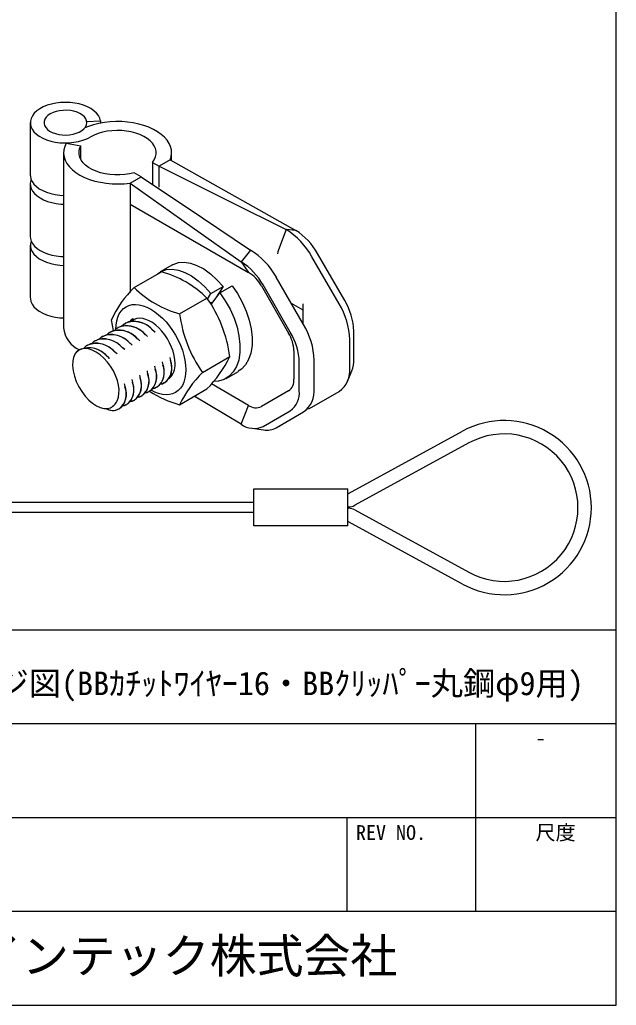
# Model space of a CAD drawing. Units: millimetres on the paper. Extents: x -142 to 140, y -98 to 97.
# Drawn here: x 95.1 to 139.6, y -97.6 to -24 of the extents above; entities that cross this region are included whole.
import ezdxf
from ezdxf.enums import TextEntityAlignment as Align

# ---------------------------------------------------------------- set-up
doc = ezdxf.new("R2010")
doc.units = ezdxf.units.MM
doc.layers.add('0-0_文字･図枠･寸法', color=7, linetype='Continuous')
doc.layers.add('0-4_BBクリッパー', color=7, linetype='Continuous')
doc.styles.add('ＭＳ ゴシック', font='')
doc.styles.get('ＭＳ ゴシック').set_extended_font_data('MS Gothic')

msp = doc.modelspace()

# ---------------------------------------------------------------- linework, layer by layer
at = {"layer": '0-0_文字･図枠･寸法'}
for p, q in [((139.56, -25.366), (139.56, 97.384)), ((139.56, -97.616), (139.56, -25.366)), ((139.56, -76.616), (61.06, -76.616)), ((129.06, -76.616), (129.06, -90.616)), ((139.56, -83.616), (61.06, -83.616)), ((119.46, -83.616), (119.46, -90.616)), ((139.56, -90.616), (29.56, -90.616)), ((-142.44, -97.616), (139.56, -97.616))]:
    msp.add_line(p, q, dxfattribs=at)
msp.add_lwpolyline([(139.56, -69.616), (29.56, -69.616), (29.56, -97.616)], dxfattribs=at)
at = {"layer": '0-4_BBクリッパー'}
for p, q in [((100.06, -31.651), (101.08, -31.6)), ((101.08, -31.6), (101.08, -31.771)), ((95.843, -31.732), (95.843, -35.651)), ((99.932, -32.101), (99.932, -32.119)), ((100.054, -32.937), (100.321, -32.803)), ((98.524, -33.259), (99.619, -33.465)), ((99.619, -34.492), (99.619, -33.465)), ((98.326, -33.978), (98.326, -47.041)), ((106.279, -34.518), (105.464, -34.988)), ((106.279, -34.518), (115.644, -39.777)), ((106.389, -34.58), (106.389, -33.978)), ((104.956, -34.695), (104.956, -36.341)), ((104.956, -34.695), (105.464, -34.988)), ((105.464, -36.556), (105.464, -34.988)), ((103.293, -36.242), (104.107, -35.772)), ((104.107, -35.772), (103.599, -35.478)), ((95.843, -36.304), (95.843, -40.222)), ((103.293, -36.242), (103.293, -37.809)), ((103.293, -37.809), (103.293, -44.38)), ((103.293, -37.809), (112.122, -42.907)), ((114.938, -39.714), (114.355, -41.218)), ((115.644, -39.777), (114.938, -39.714)), ((95.843, -40.876), (95.843, -44.794)), ((112.279, -41.249), (111.574, -42.126)), ((118.887, -45.255), (116.858, -41.74)), ((119.305, -45.014), (117.275, -41.499)), ((106.447, -42.35), (105.543, -42.872)), ((111.574, -42.126), (112.122, -42.907)), ((103.59, -44.036), (105.627, -42.86)), ((116.228, -46.79), (114.199, -43.275)), ((109.32, -44.494), (110.225, -43.972)), ((110.225, -43.972), (109.698, -44.82)), ((113.082, -43.92), (115.112, -47.435)), ((115.235, -47.364), (113.205, -43.849)), ((106.986, -45.996), (109.023, -44.821)), ((109.07, -44.896), (109.32, -44.494)), ((109.329, -45.304), (109.993, -44.433)), ((109.97, -44.463), (109.94, -44.431)), ((109.488, -45.095), (109.275, -45.218)), ((116.21, -45.741), (115.328, -45.232)), ((116.21, -46.76), (116.21, -45.251)), ((102.044, -47.257), (101.892, -46.452)), ((102.376, -47.024), (102.367, -47.029)), ((102.941, -46.697), (102.932, -46.702)), ((103.507, -46.371), (103.498, -46.376)), ((101.245, -47.677), (101.236, -47.682)), ((101.81, -47.35), (101.801, -47.355)), ((119.981, -49.394), (119.981, -47.289)), ((100.114, -48.33), (100.104, -48.335)), ((100.679, -48.003), (100.67, -48.008)), ((119.683, -50.036), (119.683, -47.931)), ((99.544, -48.669), (99.273, -48.882)), ((99.539, -48.661), (99.364, -48.79)), ((99.548, -48.656), (99.539, -48.661)), ((99.725, -48.597), (99.66, -48.63)), ((106.282, -49.31), (106.275, -49.267)), ((108.684, -50.373), (110.721, -49.197)), ((115.509, -48.773), (115.509, -50.878)), ((105.15, -49.963), (105.144, -49.92)), ((105.716, -49.637), (105.709, -49.594)), ((115.911, -51.743), (115.911, -49.638)), ((117.023, -51.571), (117.023, -49.466)), ((104.019, -50.617), (104.012, -50.573)), ((104.585, -50.29), (104.578, -50.247)), ((110.462, -50.819), (111.367, -50.297)), ((119.504, -51.052), (119.829, -50.257)), ((102.888, -51.27), (102.881, -51.226)), ((103.454, -50.943), (103.447, -50.9)), ((105.308, -51.471), (105.317, -51.466)), ((105.874, -51.144), (105.883, -51.139)), ((112.122, -52.834), (109.355, -51.236)), ((104.177, -52.124), (104.186, -52.119)), ((104.742, -51.797), (104.752, -51.792)), ((106.986, -52.789), (109.023, -51.613)), ((111.574, -54.248), (108.076, -52.16)), ((115.112, -51.757), (113.082, -52.929)), ((116.858, -52.966), (118.887, -51.794)), ((101.974, -52.901), (102.037, -52.864)), ((102.036, -52.874), (101.98, -52.912)), ((101.988, -52.907), (102.03, -52.895)), ((102.007, -52.896), (102.007, -52.896)), ((103.046, -52.777), (103.055, -52.772)), ((103.611, -52.45), (103.62, -52.445)), ((111.574, -54.248), (112.122, -52.834)), ((102.48, -53.103), (102.489, -53.098)), ((113.205, -54.409), (115.235, -53.238)), ((114.199, -54.501), (116.228, -53.329)), ((112.397, -54.548), (113.247, -54.664)), ((119.572, -59.419), (128.077, -54.764)), ((128.557, -55.641), (120.052, -60.296)), ((112.53, -59.073), (119.53, -59.073)), ((112.53, -61.823), (112.53, -59.073)), ((119.53, -61.823), (119.53, -59.073)), ((119.53, -59.419), (119.572, -59.419)), ((82.703, -60.073), (112.53, -60.073)), ((112.53, -60.823), (82.703, -60.823)), ((119.572, -60.419), (119.53, -60.419)), ((119.53, -60.519), (119.572, -60.519)), ((120.052, -60.642), (128.557, -65.297)), ((119.572, -61.519), (119.53, -61.519)), ((128.077, -66.174), (119.572, -61.519)), ((119.53, -61.823), (112.53, -61.823))]:
    msp.add_line(p, q, dxfattribs=at)
for points in [[(101.08, -31.6), (101.025, -31.398), (100.924, -31.202), (100.777, -31.015), (100.589, -30.842), (100.362, -30.685), (100.1, -30.547), (99.808, -30.43), (99.491, -30.338), (99.156, -30.271), (98.809, -30.23), (98.455, -30.217), (98.101, -30.232), (97.754, -30.274), (97.42, -30.343), (97.105, -30.437), (96.815, -30.555), (96.555, -30.694), (96.331, -30.852), (96.145, -31.027), (96.001, -31.214), (95.903, -31.411), (95.851, -31.613), (95.847, -31.818), (95.891, -32.021), (95.982, -32.219), (96.118, -32.408), (96.298, -32.584), (96.517, -32.745), (96.771, -32.888), (97.057, -33.009), (97.368, -33.107), (97.699, -33.18), (98.045, -33.227), (98.398, -33.246), (98.752, -33.237), (99.101, -33.201), (99.439, -33.139), (99.758, -33.05), (100.054, -32.937)], [(106.279, -34.518), (106.357, -34.271), (106.388, -34.021), (106.373, -33.77), (106.31, -33.521), (106.202, -33.278), (106.049, -33.043), (105.853, -32.819), (105.616, -32.608), (105.342, -32.414), (105.033, -32.237), (104.692, -32.081), (104.325, -31.947), (103.934, -31.836), (103.525, -31.751), (103.103, -31.691), (102.672, -31.658), (102.237, -31.652), (101.804, -31.673), (101.377, -31.721), (100.961, -31.795), (100.562, -31.895), (100.184, -32.018), (99.911, -32.129)], [(104.956, -34.695), (105.092, -34.498), (105.185, -34.294), (105.231, -34.084), (105.231, -33.872), (105.185, -33.662), (105.092, -33.458), (104.955, -33.261), (104.777, -33.077), (104.559, -32.907), (104.305, -32.754), (104.02, -32.621), (103.708, -32.51), (103.374, -32.423), (103.024, -32.361), (102.662, -32.325), (102.296, -32.316), (101.931, -32.334), (101.573, -32.379), (101.227, -32.449), (100.9, -32.545), (100.597, -32.663), (100.321, -32.803)], [(98.524, -33.259), (98.409, -33.51), (98.343, -33.767), (98.327, -34.026), (98.361, -34.284), (98.445, -34.539), (98.578, -34.787), (98.757, -35.025), (98.981, -35.25), (99.247, -35.459), (99.552, -35.65), (99.892, -35.819), (100.262, -35.966), (100.658, -36.089), (101.076, -36.185), (101.509, -36.253), (101.953, -36.294), (102.402, -36.305), (102.85, -36.288), (103.293, -36.242)], [(103.599, -35.478), (103.253, -35.558), (102.892, -35.612), (102.522, -35.638), (102.149, -35.636), (101.78, -35.607), (101.421, -35.55), (101.077, -35.467), (100.755, -35.359), (100.46, -35.228), (100.196, -35.076), (99.968, -34.906), (99.781, -34.72), (99.636, -34.522), (99.538, -34.315), (99.486, -34.102), (99.482, -33.887), (99.527, -33.673), (99.619, -33.465)], [(105.464, -34.988), (110.77, -37.634), (114.938, -39.714)], [(95.843, -35.651), (95.847, -35.736), (95.891, -35.94), (95.982, -36.137), (96.118, -36.326), (96.298, -36.503), (96.517, -36.664), (96.771, -36.807), (97.057, -36.928), (97.368, -37.026), (97.699, -37.099), (98.045, -37.145), (98.326, -37.163)], [(95.905, -35.977), (95.882, -36.044), (95.845, -36.246), (95.855, -36.449), (95.912, -36.649), (96.015, -36.843), (96.162, -37.027), (96.35, -37.199), (96.576, -37.354), (96.836, -37.49), (97.126, -37.606), (97.439, -37.697), (97.771, -37.764), (98.116, -37.805), (98.326, -37.816)], [(104.107, -35.772), (108.683, -38.839), (112.279, -41.249)], [(103.293, -36.242), (107.93, -39.537), (111.574, -42.126)], [(95.843, -40.222), (95.855, -40.367), (95.912, -40.567), (96.015, -40.762), (96.162, -40.946), (96.35, -41.117), (96.576, -41.273), (96.836, -41.409), (97.126, -41.524), (97.439, -41.616), (97.771, -41.683), (98.116, -41.723), (98.326, -41.735)], [(95.905, -40.549), (95.903, -40.554), (95.851, -40.757), (95.847, -40.961), (95.891, -41.164), (95.982, -41.362), (96.118, -41.551), (96.298, -41.728), (96.517, -41.889), (96.771, -42.031), (97.057, -42.153), (97.368, -42.251), (97.699, -42.324), (98.045, -42.37), (98.326, -42.388)], [(114.355, -41.218), (114.31, -41.37), (114.294, -41.514)], [(106.452, -42.356), (106.508, -42.316), (106.899, -42.18), (107.334, -42.147), (107.795, -42.217), (108.278, -42.385), (108.781, -42.654), (109.285, -43.018), (109.772, -43.464), (110.225, -43.972)], [(105.335, -43.029), (105.603, -42.839), (105.994, -42.702), (106.429, -42.67), (106.89, -42.739), (107.373, -42.907), (107.876, -43.176), (108.38, -43.541), (108.867, -43.986), (109.32, -44.494)], [(109.993, -44.433), (110.898, -43.91), (111.297, -44.497), (111.651, -45.136), (111.946, -45.804), (112.17, -46.478), (112.318, -47.132), (112.391, -47.765), (112.384, -48.372), (112.297, -48.93), (112.131, -49.418), (111.896, -49.821), (111.593, -50.14), (111.36, -50.285)], [(95.843, -44.794), (95.847, -44.88), (95.891, -45.083), (95.982, -45.281), (96.118, -45.47), (96.298, -45.647), (96.517, -45.808), (96.771, -45.95), (97.057, -46.072), (97.368, -46.17), (97.699, -46.243), (98.045, -46.289), (98.326, -46.307)], [(109.993, -44.433), (110.392, -45.02), (110.747, -45.658), (111.041, -46.326), (111.265, -47), (111.413, -47.655), (111.486, -48.287), (111.48, -48.894), (111.392, -49.452), (111.226, -49.94), (110.991, -50.343), (110.688, -50.662), (110.318, -50.893), (109.892, -51.024), (109.516, -51.045)], [(102.224, -47.165), (102.24, -46.837), (102.289, -46.532), (102.37, -46.254), (102.482, -46.006), (102.624, -45.792), (102.794, -45.614), (102.989, -45.474), (103.207, -45.375), (103.446, -45.317), (103.703, -45.301), (103.973, -45.328), (104.255, -45.397), (104.543, -45.507), (104.836, -45.657), (105.128, -45.845), (105.417, -46.068), (105.699, -46.324), (105.969, -46.61), (106.226, -46.922), (106.465, -47.255), (106.683, -47.607), (106.878, -47.972), (107.048, -48.345), (107.19, -48.723), (107.302, -49.101), (107.383, -49.472), (107.432, -49.834), (107.448, -50.181), (107.432, -50.51), (107.383, -50.815), (107.302, -51.093), (107.19, -51.341), (107.048, -51.555), (106.878, -51.733), (106.683, -51.873), (106.465, -51.972), (106.226, -52.03), (105.969, -52.046), (105.699, -52.019)], [(106.646, -49.718), (106.629, -49.424), (106.579, -49.116), (106.496, -48.799), (106.382, -48.48), (106.24, -48.165), (106.071, -47.859), (105.88, -47.569), (105.669, -47.298), (105.442, -47.054), (105.204, -46.84), (104.959, -46.66), (104.712, -46.517), (104.468, -46.415), (104.23, -46.354), (104.003, -46.337), (103.792, -46.363), (103.601, -46.433), (103.432, -46.544), (103.425, -46.55)], [(102.372, -47.039), (102.274, -47.089), (102.119, -47.245)], [(102.353, -47.07), (102.257, -47.119), (102.135, -47.242)], [(102.906, -46.888), (102.606, -46.937), (102.421, -47.032)], [(102.938, -46.713), (102.84, -46.763), (102.685, -46.918)], [(102.918, -46.744), (102.823, -46.792), (102.7, -46.916)], [(103.472, -46.561), (103.171, -46.611), (102.986, -46.705)], [(103.504, -46.386), (103.405, -46.436), (103.251, -46.592)], [(103.484, -46.417), (103.389, -46.466), (103.266, -46.589)], [(101.241, -47.692), (101.143, -47.742), (100.988, -47.898)], [(101.222, -47.723), (101.126, -47.772), (101.004, -47.895)], [(101.775, -47.541), (101.475, -47.59), (101.29, -47.684)], [(101.807, -47.366), (101.708, -47.416), (101.554, -47.571)], [(101.787, -47.397), (101.692, -47.445), (101.569, -47.569)], [(102.341, -47.214), (102.04, -47.264), (101.856, -47.358)], [(104.579, -47.688), (104.505, -47.622), (104.429, -47.555)], [(104.586, -47.694), (104.477, -47.589), (104.438, -47.563)], [(105.145, -47.363), (105.072, -47.297), (104.997, -47.23)], [(105.152, -47.367), (105.043, -47.262), (105.003, -47.236)], [(100.11, -48.345), (100.012, -48.395), (99.857, -48.551)], [(100.09, -48.376), (99.995, -48.425), (99.872, -48.548)], [(100.644, -48.194), (100.344, -48.243), (100.159, -48.337)], [(100.676, -48.019), (100.577, -48.069), (100.423, -48.224)], [(100.656, -48.05), (100.561, -48.098), (100.438, -48.222)], [(101.21, -47.867), (100.909, -47.917), (100.725, -48.011)], [(102.884, -48.67), (102.81, -48.603), (102.734, -48.536)], [(102.89, -48.673), (102.781, -48.568), (102.741, -48.542)], [(103.448, -48.342), (103.374, -48.275), (103.298, -48.208)], [(103.455, -48.347), (103.346, -48.242), (103.307, -48.216)], [(104.013, -48.015), (103.939, -47.948), (103.863, -47.881)], [(104.021, -48.02), (103.912, -47.915), (103.872, -47.889)], [(102.413, -52.234), (102.461, -51.956), (102.465, -51.648), (102.423, -51.317), (102.339, -50.974), (102.211, -50.615), (102.044, -50.262), (101.838, -49.918), (101.602, -49.599), (101.342, -49.311), (101.065, -49.064), (100.768, -48.858), (100.471, -48.709), (100.181, -48.622), (99.905, -48.595), (99.633, -48.636)], [(101.759, -49.326), (101.65, -49.221), (101.608, -49.194)], [(101.759, -49.328), (101.685, -49.262), (101.609, -49.194)], [(102.321, -48.999), (102.247, -48.932), (102.171, -48.865)], [(102.324, -49), (102.215, -48.895), (102.175, -48.869)], [(106.317, -49.48), (106.297, -49.383), (106.276, -49.283)], [(99.014, -49.517), (99.001, -49.871), (99.041, -50.253), (99.133, -50.652), (99.275, -51.056), (99.458, -51.441), (99.68, -51.808), (99.929, -52.142), (100.203, -52.437), (100.488, -52.681), (100.78, -52.87), (101.062, -52.997), (101.335, -53.064), (101.589, -53.067), (101.817, -53.007), (101.898, -52.965)], [(105.185, -50.129), (105.164, -50.031), (105.144, -49.931)], [(105.751, -49.805), (105.73, -49.707), (105.71, -49.607)], [(104.052, -50.776), (104.032, -50.678), (104.011, -50.578)], [(104.618, -50.452), (104.598, -50.354), (104.578, -50.255)], [(102.92, -51.426), (102.901, -51.332), (102.881, -51.236)], [(103.486, -51.098), (103.466, -51.001), (103.445, -50.903)], [(104.986, -51.561), (105.135, -51.544), (105.302, -51.461)], [(104.99, -51.556), (105.102, -51.544), (105.262, -51.463)], [(105.333, -51.423), (105.414, -51.383), (105.59, -51.193)], [(105.551, -51.235), (105.701, -51.218), (105.868, -51.134)], [(105.556, -51.23), (105.668, -51.217), (105.828, -51.137)], [(105.898, -51.097), (105.98, -51.056), (106.156, -50.866)], [(103.636, -52.403), (103.717, -52.362), (103.894, -52.172)], [(103.855, -52.214), (104.004, -52.197), (104.171, -52.114)], [(103.859, -52.209), (103.971, -52.197), (104.132, -52.116)], [(104.202, -52.076), (104.283, -52.036), (104.459, -51.846)], [(104.42, -51.888), (104.57, -51.871), (104.737, -51.787)], [(104.425, -51.883), (104.536, -51.87), (104.696, -51.79)], [(104.767, -51.75), (104.848, -51.709), (105.025, -51.519)], [(105.699, -52.019), (105.417, -51.95), (105.128, -51.84), (104.859, -51.703)], [(102.505, -53.056), (102.586, -53.015), (102.762, -52.825)], [(102.728, -52.862), (102.84, -52.85), (102.999, -52.77)], [(102.736, -52.866), (102.873, -52.85), (103.04, -52.767)], [(103.07, -52.729), (103.152, -52.689), (103.328, -52.499)], [(103.289, -52.541), (103.439, -52.524), (103.606, -52.44)], [(103.294, -52.536), (103.405, -52.523), (103.565, -52.443)], [(116.516, -53.103), (116.661, -53.059), (116.858, -52.966)]]:
    msp.add_lwpolyline(points, dxfattribs=at)
msp.add_lwpolyline([(97.335, -31.079), (97.16, -31.199), (97.023, -31.334), (96.927, -31.48), (96.876, -31.634), (96.87, -31.791), (96.91, -31.946), (96.995, -32.094), (97.122, -32.233), (97.288, -32.357), (97.488, -32.463), (97.716, -32.548), (97.966, -32.609), (98.23, -32.645), (98.5, -32.655), (98.77, -32.639), (99.031, -32.596), (99.276, -32.528), (99.498, -32.438), (99.689, -32.327), (99.846, -32.199), (99.963, -32.058), (100.037, -31.907), (100.066, -31.752), (100.048, -31.595), (99.986, -31.443), (99.879, -31.299), (99.732, -31.167), (99.549, -31.052), (99.334, -30.956), (99.094, -30.883), (98.837, -30.834), (98.568, -30.81), (98.297, -30.814), (98.031, -30.843), (97.777, -30.899), (97.543, -30.978)], close=True, dxfattribs=at)
for centre, radius, start, end in [((112.007, -44.413), 5.539, 28.85561, 58.04532), ((113.152, -43.771), 4.708, 28.85562, 58.04532), ((109.348, -45.948), 5.539, 28.85561, 58.04532), ((109.082, -46.121), 4.708, 28.85562, 58.04532), ((103.545, -50.388), 7.81, 45.46392, 74.54145), ((110.657, -45.256), 2.769, 28.85561, 58.04532), ((109.321, -49.868), 8.176, 134.49537, 155.30328), ((108.974, -38.632), 7.628, 225.10876, 254.89661), ((101.168, -50.386), 9.626, 7.09279, 35.31857), ((114.146, -48.12), 5.539, 1.9565, 31.14372), ((115.275, -47.449), 4.708, 1.95652, 31.14371), ((116.539, -44.808), 9.626, 187.09276, 215.3186), ((100.318, -46.859), 2, 185.2096, 246.33207), ((103.039, -48.674), 1.767, 38.90057, 111.84255), ((102.93, -48.893), 2.009, 41.72996, 90.03163), ((103.604, -48.347), 1.767, 38.90036, 111.83855), ((103.495, -48.568), 2.011, 41.70254, 90.02134), ((111.487, -49.655), 5.539, 1.9565, 31.14372), ((101.908, -49.327), 1.767, 38.90047, 111.84152), ((101.799, -49.546), 2.008, 41.73661, 90.03356), ((102.473, -49), 1.767, 38.90039, 111.83823), ((102.365, -49.219), 2.008, 41.74263, 90.0356), ((112.741, -48.867), 2.77, 1.95653, 31.14369), ((111.205, -49.799), 4.708, 1.95652, 31.14371), ((100.211, -50.306), 1.767, 38.90038, 111.84028), ((100.104, -50.525), 2.008, 41.50269, 90.09206), ((100.776, -49.98), 1.767, 38.90047, 111.84029), ((100.667, -50.203), 2.013, 41.67386, 90.01067), ((101.342, -49.653), 1.767, 38.90041, 111.83876), ((101.233, -49.874), 2.01, 41.71277, 90.0254), ((100.257, -49.647), 1.25, 150.01927, 174.03439), ((100.097, -49.566), 1.071, 140.30939, 149.4894), ((99.858, -49.352), 0.75, 107.44259, 141.25654), ((102.586, -45.285), 9.026, 315.48467, 334.31399), ((104.475, -50.371), 1.369, 307.64683, 23.46532), ((104.2, -50.34), 1.635, 329.149, 19.18149), ((105.039, -50.044), 1.371, 307.67691, 23.53333), ((104.768, -50.014), 1.633, 329.1359, 19.14942), ((105.329, -49.839), 1.322, 310.82796, 5.22779), ((117.71, -49.439), 2.272, 338.89352, 1.14127), ((103.344, -51.024), 1.369, 307.65203, 23.47171), ((103.065, -50.991), 1.639, 329.18643, 19.27098), ((103.907, -50.696), 1.372, 307.68749, 23.56278), ((103.632, -50.666), 1.637, 329.16779, 19.22663), ((115.121, -56.701), 9.026, 135.48464, 154.31401), ((117.76, -50.225), 1.931, 305.69803, 5.62039), ((101.647, -52.003), 1.37, 307.65435, 23.487), ((101.363, -51.969), 1.644, 329.22365, 19.35997), ((102.212, -51.677), 1.37, 307.66055, 23.48727), ((101.928, -51.643), 1.645, 329.2324, 19.38098), ((102.777, -51.35), 1.371, 307.66933, 23.52168), ((102.496, -51.317), 1.642, 329.20632, 19.31883), ((114.548, -50.973), 0.966, 305.6981, 5.62033), ((109.426, -44.336), 8.798, 237.87116, 253.9008), ((114.277, -51.904), 1.642, 305.69805, 5.62035), ((115.101, -51.761), 1.931, 305.69803, 5.62039), ((101.291, -51.889), 1.236, 299.45441, 309.94487), ((101.482, -52.154), 0.91, 311.40056, 338.39809), ((100.498, -51.745), 1.976, 337.88068, 345.67904), ((112.685, -52.049), 0.966, 234.38182, 294.31395), ((101.973, -52.244), 0.969, 238.03706, 298.47251), ((102.005, -52.237), 0.977, 238.12039, 298.74952), ((112.53, -52.914), 1.641, 234.38185, 294.31393), ((131.2, -60.469), 6.503, 0, 118.69139), ((113.485, -53.191), 1.492, 260.83696, 298.58936), ((131.2, -60.469), 5.503, 241.30861, 118.69139), ((119.572, -59.419), 1, 270, 298.69138), ((119.572, -61.519), 1, 61.30862, 90), ((131.2, -60.469), 6.503, 241.30861, 0)]:
    msp.add_arc(centre, radius, start, end, dxfattribs=at)

# ---------------------------------------------------------------- texts
at = {"layer": '0-0_文字･図枠･寸法', "style": 'ＭＳ ゴシック'}
for s, height, p in [('天井落下防止金具取付イメージ図(BBｶﾁｯﾄﾜｲﾔｰ16・BBｸﾘｯﾊﾟｰ丸鋼φ9用)', 1.76, (62.125, -74.995)), ('-', 1.1, (133.547, -78.549)), ('REV NO.', 1.1, (120.135, -85.6)), ('尺度', 1.1, (133.535, -85.6)), ('日栄インテック株式会社', 2.566, (84.723, -95.98))]:
    msp.add_text(s, height=height, dxfattribs=at).set_placement(p, align=Align.BOTTOM_LEFT)

doc.saveas('drawing.dxf')
